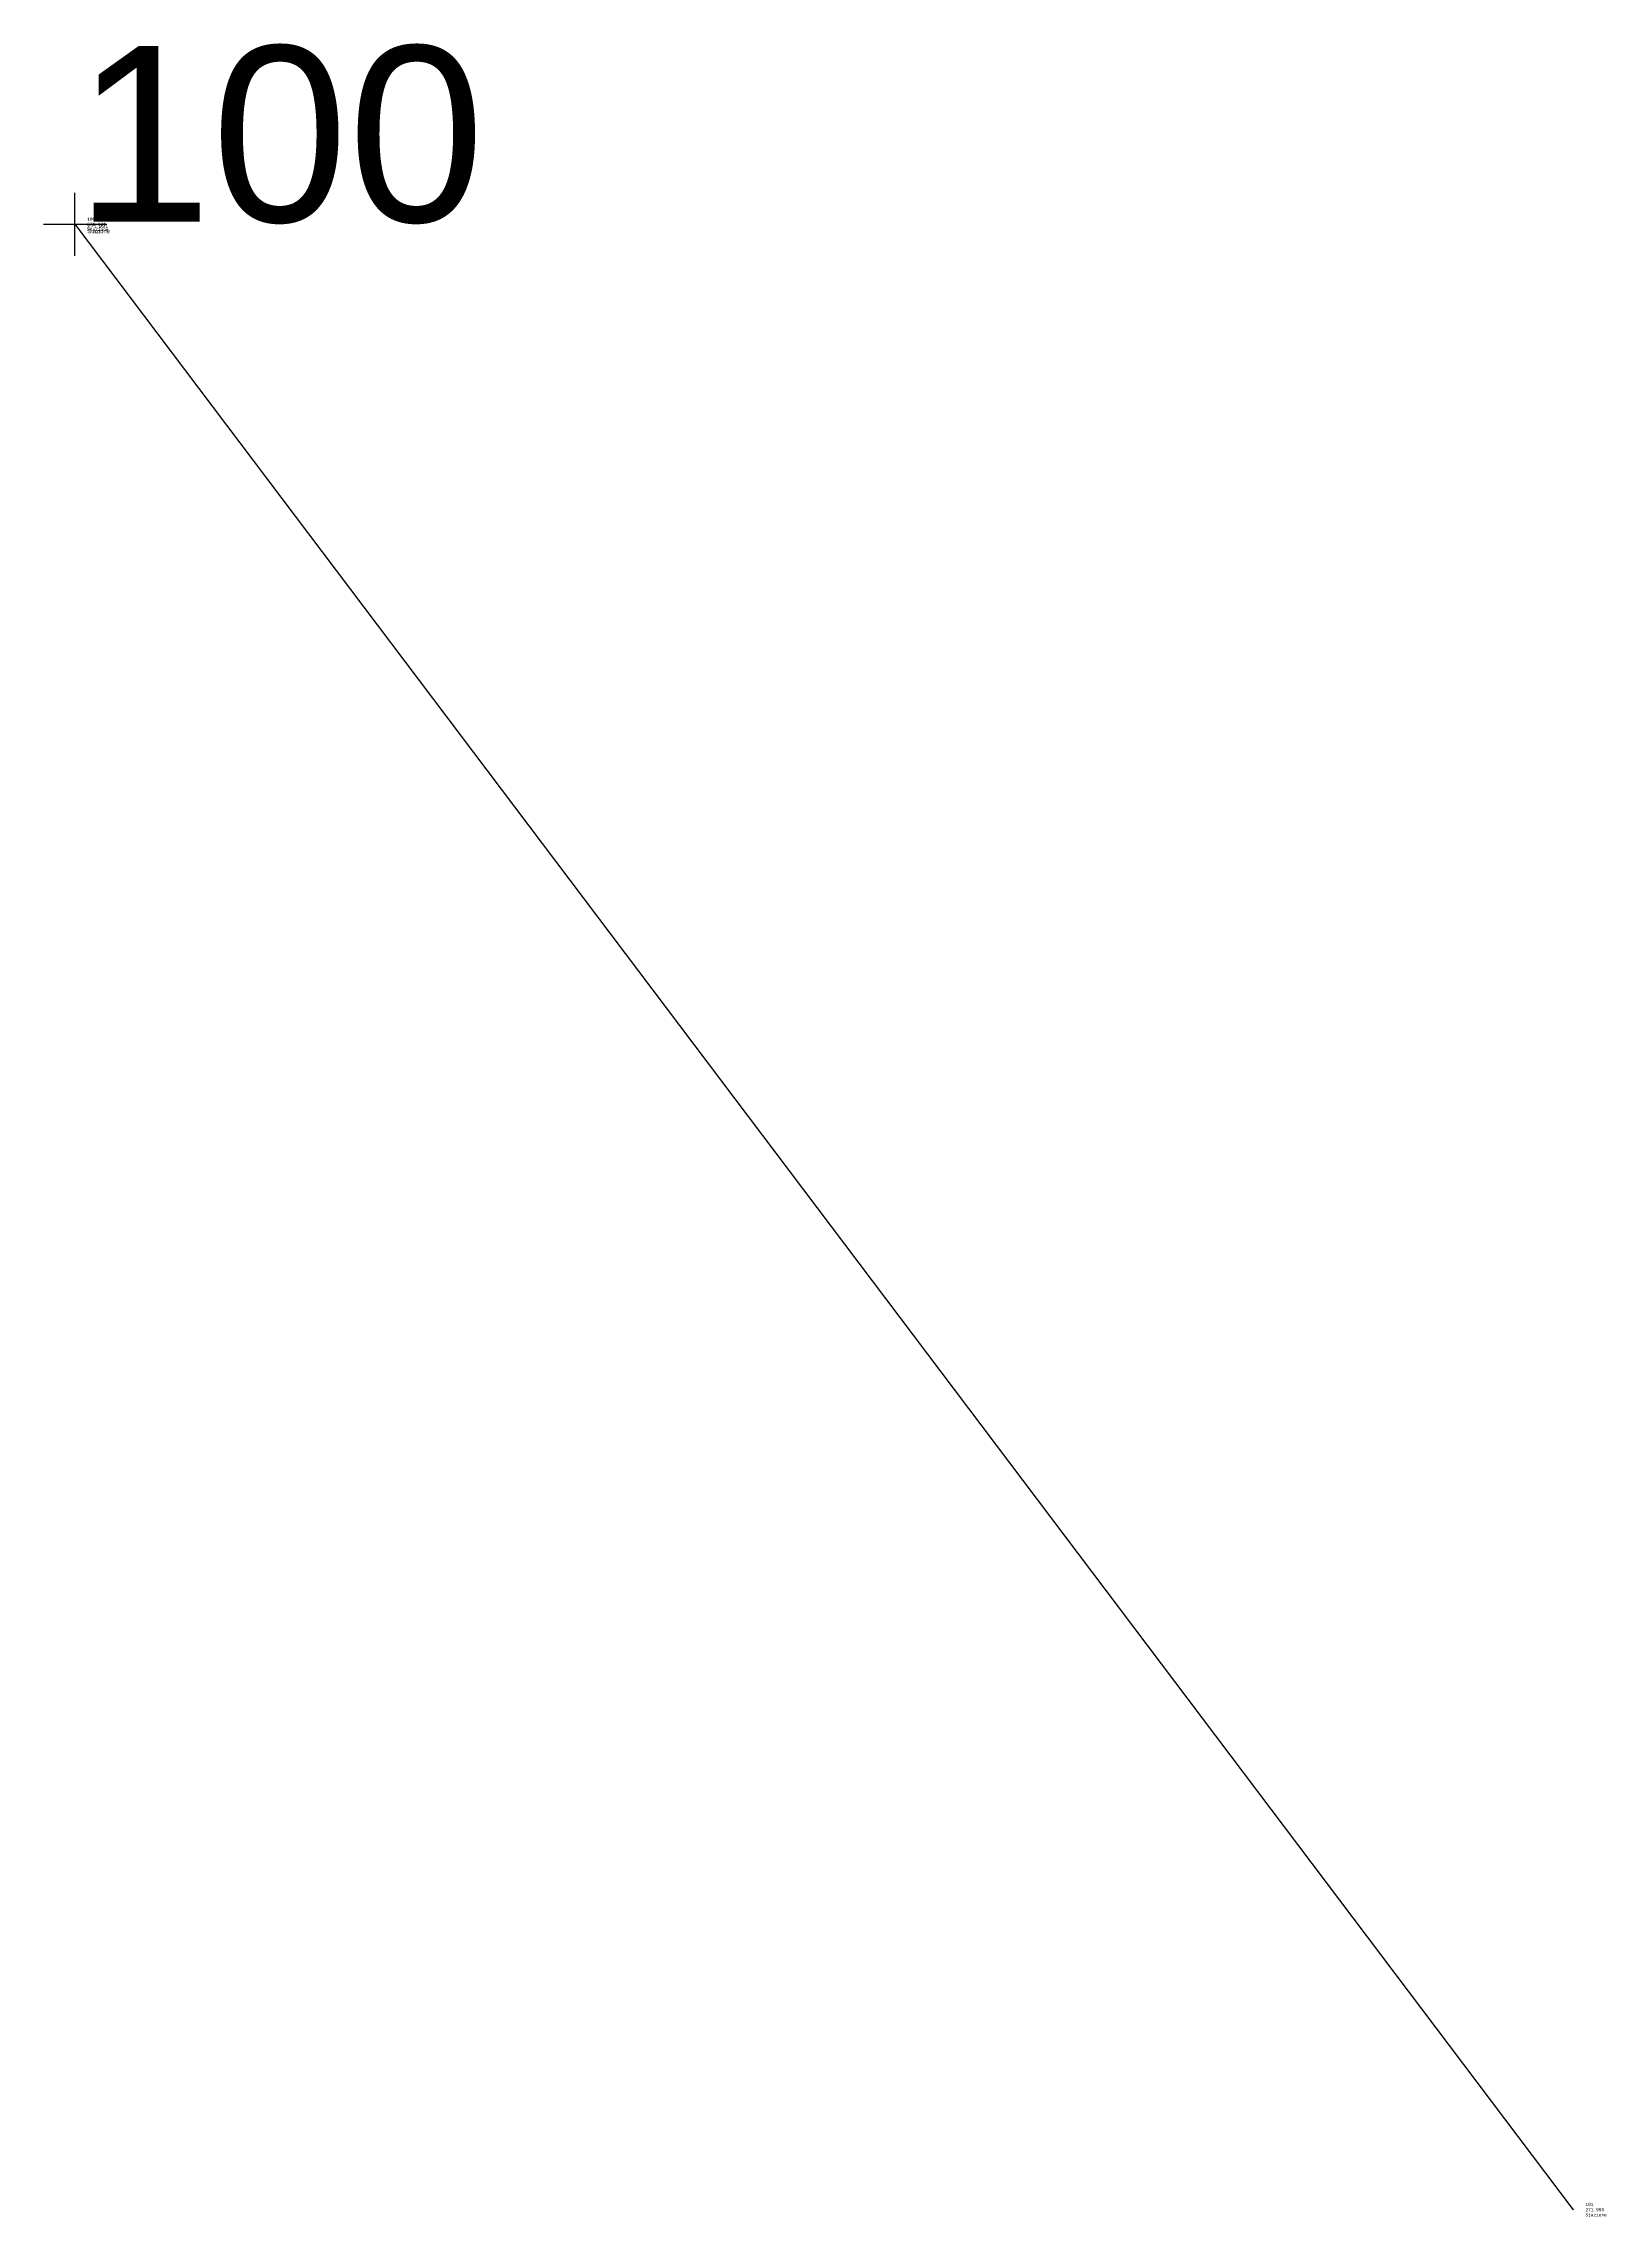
# Model space of a CAD drawing. Extents: x -1000 to 923337, y -63322 to 323191.
# Drawn here: x -1000 to 48665, y -63322 to 5748 of the extents above; entities that cross this region are included whole.
import ezdxf
from ezdxf.enums import TextEntityAlignment as Align

# ---------------------------------------------------------------- set-up
doc = ezdxf.new("R2010")
doc.units = 0
doc.header["$PDMODE"] = 35
doc.header["$PDSIZE"] = 1
for name, color, linetype in [('pntdesc', 1, 'Continuous'), ('pntelev', 2, 'Continuous'), ('punti tracciati', 7, 'Continuous')]:
    doc.layers.add(name, color=color, linetype=linetype)
doc.styles.add('FONTSTYLE_1', font='arial.ttf', dxfattribs={"height": 0.2})
doc.styles.add('FONTSTYLE_2', font='arial.ttf', dxfattribs={"height": 0.2})
doc.styles.get("Standard").update_dxf_attribs({"font": 'consola.ttf', "height": 500})

# ---------------------------------------------------------------- blocks, each defined once
blk = doc.blocks.new('rilievo 2')
at = {"color": 8}
for points in [[(88161, -590117, 0), (135769, -653222, 7)], [(88161, -590117, 0), (88161, -590117, 0)]]:
    blk.add_polyline3d(points, dxfattribs=at)
for p in [(88161, -590117), (135769, -653222, 7)]:
    blk.add_point(p, dxfattribs=at)
for s, p in [('Stazione', (88550, -590284)), ('271.991', (88550, -590117)), ('100', (88550, -589951)), ('Stazione', (136158, -653388, 7)), ('271.999', (136158, -653222, 7)), ('101', (136158, -653055, 7))]:
    blk.add_text(s, height=100, dxfattribs=at).set_placement(p, align=Align.MIDDLE_LEFT)
blk = doc.blocks.new('Croce___ATS')
at = {"color": 0}
for p, q in [((0, -0.5), (0, 0.5)), ((-0.5, 0), (0.5, 0))]:
    blk.add_line(p, q, dxfattribs=at)
blk = doc.blocks.new('T_P_0')
blk.add_point((0, 0))
at = {"xscale": 2, "yscale": 2}
blk.add_blockref('Croce___ATS', (0, 0), dxfattribs=at)
at = {"color": 7, "insert": (0, 0), "char_height": 5.5859, "attachment_point": 7, "style": 'FONTSTYLE_1'}
blk.add_mtext('100', dxfattribs=at)
blk = doc.blocks.new('punti tracciatura 2')
blk.add_blockref('T_P_0', (1346338.367, -3538.256, 271.991))
at = {"layer": 'pntdesc', "insert": (1346338.757, -3538.473, 271.991), "char_height": 0.1333, "attachment_point": 4, "style": 'FONTSTYLE_2'}
blk.add_mtext('Stazione', dxfattribs=at)
at = {"layer": 'pntelev', "insert": (1346338.757, -3538.306, 271.991), "char_height": 0.1333, "attachment_point": 4, "style": 'FONTSTYLE_2'}
blk.add_mtext('271.991', dxfattribs=at)

msp = doc.modelspace()

# ---------------------------------------------------------------- block references
at = {"color": 251}
msp.add_blockref('rilievo 2', (-88161.4, 590117.4), dxfattribs=at)
at = {"layer": 'punti tracciati', "xscale": 1000, "yscale": 1000, "zscale": 1000}
msp.add_blockref('punti tracciatura 2', (-1346338367.3, 3538255.9, -271991), dxfattribs=at)

doc.saveas('drawing.dxf')
